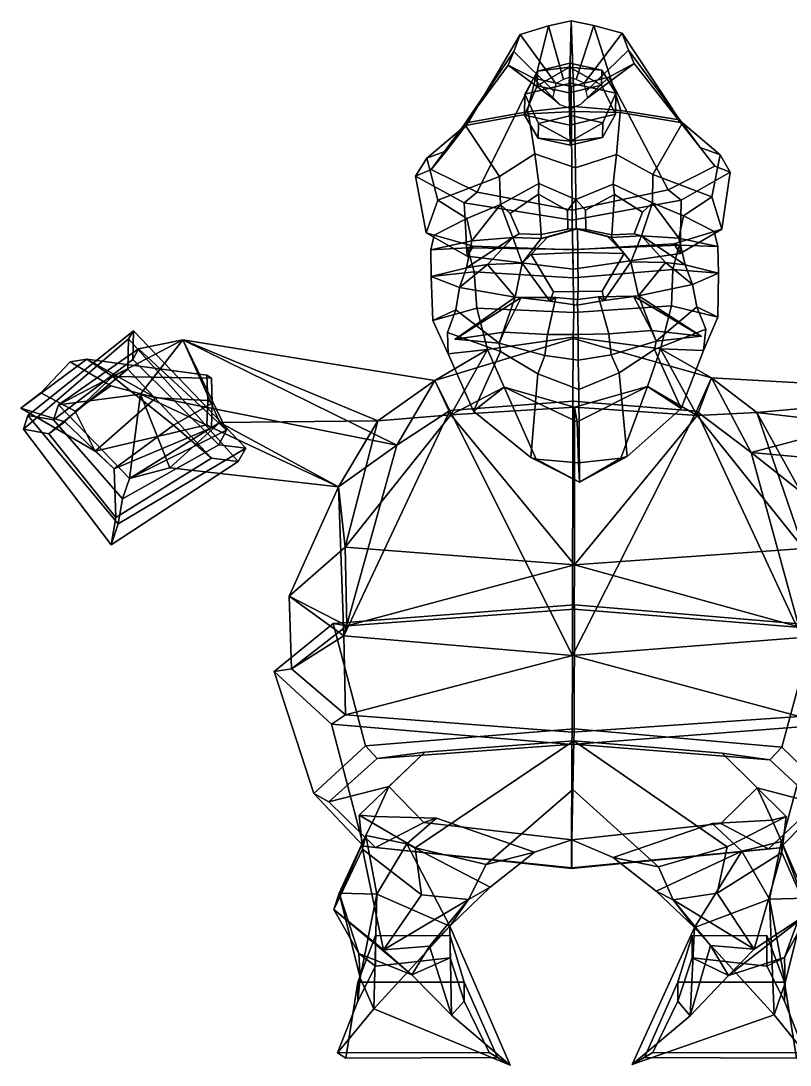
# Model space of a CAD drawing. Extents: x -246 to 268, y -156 to 306.
# Drawn here: x -245.8 to 94.7, y -156.2 to 306.1 of the extents above; entities that cross this region are included whole.
import ezdxf

# ---------------------------------------------------------------- set-up
doc = ezdxf.new("R2010")
doc.units = 0

msp = doc.modelspace()

# ---------------------------------------------------------------- linework, layer by layer
for p in [(55.37534, 166.572052, 65.217155), (-53.515141, 165.234558, 66.708496)]:
    msp.add_point(p)
for points in [[(-0.830352, 268.114899, 59.963154), (-2.221942, 306.066864, -6.428669), (-12.296284, 303.828156, -7.764425), (-21.625256, 265.830475, 52.772961)], [(-2.787263, 281.16806, -65.747963), (-5.58973, 280.121094, -65.107628), (-12.296284, 303.828156, -7.764425), (-2.221942, 306.066864, -6.428669)], [(-2.787263, 281.16806, -65.747963), (-2.221942, 306.066864, -6.428669), (7.860919, 304.069702, -8.037703), (0.054327, 280.186462, -65.183105)], [(-0.830352, 268.114899, 59.963154), (19.80969, 266.339417, 52.205471), (7.860919, 304.069702, -8.037703), (-2.221942, 306.066864, -6.428669)], [(-47.771877, 261.050842, 40.445866), (-21.625256, 265.830475, 52.772961), (-12.296284, 303.828156, -7.764425), (-24.779634, 300.049377, -10.118041)], [(-5.58973, 280.121094, -65.107628), (-9.053619, 278.34259, -64.028305), (-24.779634, 300.049377, -10.118041), (-12.296284, 303.828156, -7.764425)], [(0.054327, 280.186462, -65.183105), (7.860919, 304.069702, -8.037703), (20.358868, 300.590271, -10.729999), (3.585253, 278.488983, -64.197319)], [(3.585253, 278.488983, -64.197319), (20.358868, 300.590271, -10.729999), (23.178322, 293.149109, -15.964459), (4.439535, 274.918396, -62.081081)], [(45.718456, 262.199188, 39.165436), (20.358868, 300.590271, -10.729999), (7.860919, 304.069702, -8.037703), (19.80969, 266.339417, 52.205471)], [(54.975067, 249.984314, 12.75729), (23.178322, 293.149109, -15.964459), (20.358868, 300.590271, -10.729999), (45.718456, 262.199188, 39.165436)], [(-57.445374, 248.603455, 14.296982), (-47.771877, 261.050842, 40.445866), (-24.779634, 300.049377, -10.118041), (-27.569025, 292.541016, -15.276461)], [(-9.053619, 278.34259, -64.028305), (-9.769826, 274.753845, -61.891064), (-27.569025, 292.541016, -15.276461), (-24.779634, 300.049377, -10.118041)], [(-64.21666, 240.224823, -8.163841), (-57.445374, 248.603455, 14.296982), (-27.569025, 292.541016, -15.276461), (-30.124428, 286.480804, -19.433321)], [(-9.769826, 274.753845, -61.891064), (-10.43305, 271.858002, -60.165932), (-30.124428, 286.480804, -19.433321), (-27.569025, 292.541016, -15.276461)], [(4.439535, 274.918396, -62.081081), (23.178322, 293.149109, -15.964459), (25.757984, 287.150421, -20.190937), (5.214139, 272.039215, -60.375175)], [(61.3325, 241.766907, -9.883343), (25.757984, 287.150421, -20.190937), (23.178322, 293.149109, -15.964459), (54.975067, 249.984314, 12.75729)], [(-2.53386, 278.429504, -49.883064), (-2.804618, 287.311768, -62.607761), (-17.10808, 283.869354, -69.348221), (-22.762032, 273.561218, -59.415497)], [(-2.804618, 287.311768, -62.607761), (-3.008472, 285.56076, -79.36216), (-17.10808, 283.869354, -69.348221)], [(-2.804618, 287.311768, -62.607761), (11.388184, 284.199402, -69.729294), (-3.008472, 285.56076, -79.36216)], [(-2.53386, 278.429504, -49.883064), (17.537762, 274.027985, -59.954411), (11.388184, 284.199402, -69.729294), (-2.804618, 287.311768, -62.607761)], [(5.214139, 272.039215, -60.375175), (25.757984, 287.150421, -20.190937), (14.548831, 281.122009, -24.136253), (2.126671, 269.180237, -58.656174)], [(40.681728, 231.298889, -29.209133), (14.548831, 281.122009, -24.136253), (25.757984, 287.150421, -20.190937), (61.3325, 241.766907, -9.883343)], [(-43.851994, 230.260559, -28.051373), (-64.21666, 240.224823, -8.163841), (-30.124428, 286.480804, -19.433321), (-18.891573, 280.721283, -23.682892)], [(-10.43305, 271.858002, -60.165932), (-7.236711, 269.071777, -58.530964), (-18.891573, 280.721283, -23.682892), (-30.124428, 286.480804, -19.433321)], [(-22.762032, 273.561218, -59.415497), (-17.10808, 283.869354, -69.348221), (-17.218775, 277.314575, -83.210213), (-22.918577, 264.291351, -79.019386)], [(-17.10808, 283.869354, -69.348221), (-3.008472, 285.56076, -79.36216), (-17.218775, 277.314575, -83.210213)], [(-3.008472, 285.56076, -79.36216), (-3.026007, 274.202209, -90.331802), (-17.218775, 277.314575, -83.210213)], [(-3.008472, 285.56076, -79.36216), (11.27749, 277.644653, -83.591286), (-3.026007, 274.202209, -90.331802)], [(11.388184, 284.199402, -69.729294), (11.27749, 277.644653, -83.591286), (-3.008472, 285.56076, -79.36216)], [(17.537762, 274.027985, -59.954411), (17.381216, 264.758087, -79.558296), (11.27749, 277.644653, -83.591286), (11.388184, 284.199402, -69.729294)], [(-1.73008, 222.313599, -46.806488), (-43.851994, 230.260559, -28.051373), (-18.891573, 280.721283, -23.682892), (-2.163385, 276.950958, -26.67)], [(-2.53386, 278.429504, -49.883064), (-22.762032, 273.561218, -59.415497), (-16.658266, 260.674683, -55.382454), (-2.354803, 264.117096, -48.641994)], [(-7.236711, 269.071777, -58.530964), (-2.518347, 267.224426, -57.463829), (-2.163385, 276.950958, -26.67), (-18.891573, 280.721283, -23.682892)], [(11.27749, 277.644653, -83.591286), (17.381216, 264.758087, -79.558296), (-2.846951, 259.889801, -89.090759), (-3.026007, 274.202209, -90.331802)], [(-2.53386, 278.429504, -49.883064), (-2.354803, 264.117096, -48.641994), (11.837996, 261.00473, -55.763523), (17.537762, 274.027985, -59.954411)], [(2.126671, 269.180237, -58.656174), (14.548831, 281.122009, -24.136253), (-2.163385, 276.950958, -26.67), (-2.518347, 267.224426, -57.463829)], [(-1.73008, 222.313599, -46.806488), (-2.163385, 276.950958, -26.67), (14.548831, 281.122009, -24.136253), (40.681728, 231.298889, -29.209133)], [(-17.218775, 277.314575, -83.210213), (-3.026007, 274.202209, -90.331802), (-2.846951, 259.889801, -89.090759), (-22.918577, 264.291351, -79.019386)], [(-22.762032, 273.561218, -59.415497), (-22.918577, 264.291351, -79.019386), (-16.768959, 254.119934, -69.244446), (-16.658266, 260.674683, -55.382454)], [(17.537762, 274.027985, -59.954411), (11.837996, 261.00473, -55.763523), (11.727302, 254.449982, -69.625511), (17.381216, 264.758087, -79.558296)], [(-0.743269, 266.010864, 64.434586), (-0.830352, 268.114899, 59.963154), (-21.625256, 265.830475, 52.772961), (-21.132067, 264.990967, 58.309311)], [(-0.743269, 266.010864, 64.434586), (19.48905, 265.489899, 57.752972), (19.80969, 266.339417, 52.205471), (-0.830352, 268.114899, 59.963154)], [(-21.132067, 264.990967, 58.309311), (-21.625256, 265.830475, 52.772961), (-47.771877, 261.050842, 40.445866), (-48.983555, 259.749542, 45.810081)], [(-18.316099, 247.230042, 67.763115), (-21.132067, 264.990967, 58.309311), (-48.983555, 259.749542, 45.810081), (-33.964294, 237.161377, 58.690498)], [(-16.768959, 254.119934, -69.244446), (-22.918577, 264.291351, -79.019386), (-2.846951, 259.889801, -89.090759), (-2.576192, 251.007568, -76.366028)], [(-0.308137, 241.087524, 73.853638), (-0.743269, 266.010864, 64.434586), (-21.132067, 264.990967, 58.309311), (-18.316099, 247.230042, 67.763115)], [(-2.354803, 264.117096, -48.641994), (-16.658266, 260.674683, -55.382454), (-2.372347, 252.758545, -59.611572)], [(11.727302, 254.449982, -69.625511), (-2.576192, 251.007568, -76.366028), (-2.846951, 259.889801, -89.090759), (17.381216, 264.758087, -79.558296)], [(-2.354803, 264.117096, -48.641994), (-2.372347, 252.758545, -59.611572), (11.837996, 261.00473, -55.763523)], [(-0.308137, 241.087524, 73.853638), (17.804899, 246.980194, 67.537025), (19.48905, 265.489899, 57.752972), (-0.743269, 266.010864, 64.434586)], [(17.804899, 246.980194, 67.537025), (33.919453, 237.995178, 57.76078), (47.108158, 260.92984, 44.494026), (19.48905, 265.489899, 57.752972)], [(19.48905, 265.489899, 57.752972), (47.108158, 260.92984, 44.494026), (45.718456, 262.199188, 39.165436), (19.80969, 266.339417, 52.205471)], [(-48.983555, 259.749542, 45.810081), (-47.771877, 261.050842, 40.445866), (-57.445374, 248.603455, 14.296982), (-66.060585, 245.247101, 16.842865)], [(-33.964294, 237.161377, 58.690498), (-48.983555, 259.749542, 45.810081), (-66.060585, 245.247101, 16.842865), (-61.252354, 226.686279, 41.792938)], [(-16.658266, 260.674683, -55.382454), (-16.768959, 254.119934, -69.244446), (-2.372347, 252.758545, -59.611572)], [(11.837996, 261.00473, -55.763523), (-2.372347, 252.758545, -59.611572), (11.727302, 254.449982, -69.625511)], [(33.919453, 237.995178, 57.76078), (60.07061, 228.176453, 40.131317), (63.736584, 246.84137, 15.065183), (47.108158, 260.92984, 44.494026)], [(47.108158, 260.92984, 44.494026), (63.736584, 246.84137, 15.065183), (54.975067, 249.984314, 12.75729), (45.718456, 262.199188, 39.165436)], [(-2.372347, 252.758545, -59.611572), (-2.576192, 251.007568, -76.366028), (11.727302, 254.449982, -69.625511)], [(-2.372347, 252.758545, -59.611572), (-16.768959, 254.119934, -69.244446), (-2.576192, 251.007568, -76.366028)], [(63.736584, 246.84137, 15.065183), (68.218033, 239.088928, -10.751578), (61.3325, 241.766907, -9.883343), (54.975067, 249.984314, 12.75729)], [(-66.060585, 245.247101, 16.842865), (-57.445374, 248.603455, 14.296982), (-64.21666, 240.224823, -8.163841), (-71.05555, 237.378235, -8.84411)], [(-61.252354, 226.686279, 41.792938), (-66.060585, 245.247101, 16.842865), (-71.05555, 237.378235, -8.84411), (-66.361603, 212.218719, 5.493271)], [(-18.316099, 247.230042, 67.763115), (-33.964294, 237.161377, 58.690498), (-33.492077, 224.771423, 59.674446), (-16.468338, 234.056549, 70.906006)], [(-0.308137, 241.087524, 73.853638), (-18.316099, 247.230042, 67.763115), (-16.468338, 234.056549, 70.906006), (-0.136009, 227.030121, 73.814323)], [(-0.308137, 241.087524, 73.853638), (-0.136009, 227.030121, 73.814323), (16.366074, 233.734009, 70.5588), (17.804899, 246.980194, 67.537025)], [(17.804899, 246.980194, 67.537025), (16.366074, 233.734009, 70.5588), (33.778759, 225.597717, 58.753117), (33.919453, 237.995178, 57.76078)], [(60.07061, 228.176453, 40.131317), (64.537712, 213.826538, 3.700495), (68.218033, 239.088928, -10.751578), (63.736584, 246.84137, 15.065183)], [(68.218033, 239.088928, -10.751578), (46.495266, 226.638794, -31.691698), (40.681728, 231.298889, -29.209133), (61.3325, 241.766907, -9.883343)], [(-71.05555, 237.378235, -8.84411), (-64.21666, 240.224823, -8.163841), (-43.851994, 230.260559, -28.051373), (-49.615128, 225.458282, -30.375385)], [(-66.361603, 212.218719, 5.493271), (-71.05555, 237.378235, -8.84411), (-49.615128, 225.458282, -30.375385), (-48.244141, 201.986389, -19.788673)], [(-48.392742, 218.539307, 43.138367), (-33.492077, 224.771423, 59.674446), (-33.964294, 237.161377, 58.690498), (-61.252354, 226.686279, 41.792938)], [(47.456604, 219.716614, 41.82563), (60.07061, 228.176453, 40.131317), (33.919453, 237.995178, 57.76078), (33.778759, 225.597717, 58.753117)], [(64.537712, 213.826538, 3.700495), (45.991512, 203.14389, -21.079309), (46.495266, 226.638794, -31.691698), (68.218033, 239.088928, -10.751578)], [(-16.704294, 229.396423, 69.292252), (-16.468338, 234.056549, 70.906006), (-33.492077, 224.771423, 59.674446), (-29.22974, 220.786682, 59.85173)], [(-16.704294, 229.396423, 69.292252), (-3.862386, 222.085205, 71.44545), (-0.136009, 227.030121, 73.814323), (-16.468338, 234.056549, 70.906006)], [(46.495266, 226.638794, -31.691698), (-1.719991, 217.797913, -50.119694), (-1.73008, 222.313599, -46.806488), (40.681728, 231.298889, -29.209133)], [(16.927296, 229.160278, 68.674301), (16.366074, 233.734009, 70.5588), (-0.136009, 227.030121, 73.814323), (4.119762, 222.307251, 71.515305)], [(16.927296, 229.160278, 68.674301), (29.338186, 221.398102, 56.427826), (33.778759, 225.597717, 58.753117), (16.366074, 233.734009, 70.5588)], [(-61.252354, 226.686279, 41.792938), (-66.361603, 212.218719, 5.493271), (-62.888462, 211.242462, 5.435942), (-48.392742, 218.539307, 43.138367)], [(-49.615128, 225.458282, -30.375385), (-43.851994, 230.260559, -28.051373), (-1.73008, 222.313599, -46.806488), (-1.719991, 217.797913, -50.119694)], [(-15.549195, 211.534058, 68.838814), (-16.704294, 229.396423, 69.292252), (-29.22974, 220.786682, 59.85173), (-25.144253, 211.825134, 63.58522)], [(-3.862386, 222.085205, 71.44545), (-16.704294, 229.396423, 69.292252), (-15.549195, 211.534058, 68.838814), (-3.74004, 213.87262, 73.013168)], [(-3.74004, 213.87262, 73.013168), (0.058761, 213.971558, 76.324059), (-0.136009, 227.030121, 73.814323), (-3.862386, 222.085205, 71.44545)], [(45.991512, 203.14389, -21.079309), (-1.315294, 196.192078, -39.947628), (-1.719991, 217.797913, -50.119694), (46.495266, 226.638794, -31.691698)], [(4.249452, 213.759796, 73.318855), (4.119762, 222.307251, 71.515305), (-0.136009, 227.030121, 73.814323), (0.058761, 213.971558, 76.324059)], [(4.119762, 222.307251, 71.515305), (4.249452, 213.759796, 73.318855), (15.755263, 211.307434, 67.798592), (16.927296, 229.160278, 68.674301)], [(15.755263, 211.307434, 67.798592), (25.671316, 211.79071, 61.026516), (29.338186, 221.398102, 56.427826), (16.927296, 229.160278, 68.674301)], [(60.07061, 228.176453, 40.131317), (47.456604, 219.716614, 41.82563), (61.089329, 212.765259, 3.737961), (64.537712, 213.826538, 3.700495)], [(-48.244141, 201.986389, -19.788673), (-49.615128, 225.458282, -30.375385), (-1.719991, 217.797913, -50.119694), (-1.315294, 196.192078, -39.947628)], [(-46.191368, 208.768738, 44.253757), (-33.492077, 224.771423, 59.674446), (-48.392742, 218.539307, 43.138367)], [(-28.079273, 210.202637, 64.809433), (-33.492077, 224.771423, 59.674446), (-46.191368, 208.768738, 44.253757)], [(-25.144253, 211.825134, 63.58522), (-29.22974, 220.786682, 59.85173), (-33.492077, 224.771423, 59.674446), (-28.079273, 210.202637, 64.809433)], [(25.671316, 211.79071, 61.026516), (28.868002, 210.9021, 64.029488), (33.778759, 225.597717, 58.753117), (29.338186, 221.398102, 56.427826)], [(28.868002, 210.9021, 64.029488), (45.527199, 209.895325, 42.997593), (33.778759, 225.597717, 58.753117)], [(45.527199, 209.895325, 42.997593), (47.456604, 219.716614, 41.82563), (33.778759, 225.597717, 58.753117)], [(-48.392742, 218.539307, 43.138367), (-62.888462, 211.242462, 5.435942), (-64.364792, 204.672546, 6.790975), (-46.191368, 208.768738, 44.253757)], [(47.456604, 219.716614, 41.82563), (45.527199, 209.895325, 42.997593), (62.763096, 206.234009, 5.049851), (61.089329, 212.765259, 3.737961)], [(0.735262, 203.581116, 96.641777), (0.536535, 213.962372, 91.442055), (-12.683713, 210.374207, 88.212425), (-19.972055, 202.603699, 90.20845)], [(-15.549195, 211.534058, 68.838814), (-15.459045, 209.737244, 71.294357), (0.058761, 213.971558, 76.324059), (-3.74004, 213.87262, 73.013168)], [(0.536535, 213.962372, 91.442055), (0.058761, 213.971558, 76.324059), (-15.459045, 209.737244, 71.294357), (-12.683713, 210.374207, 88.212425)], [(0.536535, 213.962372, 91.442055), (13.747517, 210.698853, 87.850433), (15.532326, 210.11792, 70.869904), (0.058761, 213.971558, 76.324059)], [(15.755263, 211.307434, 67.798592), (4.249452, 213.759796, 73.318855), (0.058761, 213.971558, 76.324059), (15.532326, 210.11792, 70.869904)], [(0.735262, 203.581116, 96.641777), (21.276407, 203.110352, 89.643517), (13.747517, 210.698853, 87.850433), (0.536535, 213.962372, 91.442055)], [(64.537712, 213.826538, 3.700495), (61.089329, 212.765259, 3.737961), (43.203629, 207.435669, -23.027632), (45.991512, 203.14389, -21.079309)], [(62.763096, 206.234009, 5.049851), (45.591473, 206.790344, -26.082394), (43.203629, 207.435669, -23.027632), (61.089329, 212.765259, 3.737961)], [(-66.361603, 212.218719, 5.493271), (-48.244141, 201.986389, -19.788673), (-45.61689, 206.344727, -21.811159), (-62.888462, 211.242462, 5.435942)], [(-64.364792, 204.672546, 6.790975), (-62.888462, 211.242462, 5.435942), (-45.61689, 206.344727, -21.811159), (-48.07093, 205.639893, -24.799608)], [(-46.191368, 208.768738, 44.253757), (-64.364792, 204.672546, 6.790975), (-64.197884, 192.870422, 10.058859), (-48.590061, 196.819702, 45.117832)], [(-48.590061, 196.819702, 45.117832), (-28.079273, 210.202637, 64.809433), (-46.191368, 208.768738, 44.253757)], [(-39.21262, 198.201385, 69.285416), (-28.079273, 210.202637, 64.809433), (-48.590061, 196.819702, 45.117832)], [(-39.21262, 198.201385, 69.285416), (-23.855522, 198.791931, 72.230362), (-28.079273, 210.202637, 64.809433)], [(-15.549195, 211.534058, 68.838814), (-25.144253, 211.825134, 63.58522), (-28.079273, 210.202637, 64.809433), (-15.459045, 209.737244, 71.294357)], [(-23.855522, 198.791931, 72.230362), (-15.459045, 209.737244, 71.294357), (-28.079273, 210.202637, 64.809433)], [(-19.972055, 202.603699, 90.20845), (-12.683713, 210.374207, 88.212425), (-15.459045, 209.737244, 71.294357), (-23.855522, 198.791931, 72.230362)], [(21.276407, 203.110352, 89.643517), (24.217543, 199.382385, 71.57196), (15.532326, 210.11792, 70.869904), (13.747517, 210.698853, 87.850433)], [(15.755263, 211.307434, 67.798592), (15.532326, 210.11792, 70.869904), (28.868002, 210.9021, 64.029488), (25.671316, 211.79071, 61.026516)], [(24.217543, 199.382385, 71.57196), (28.868002, 210.9021, 64.029488), (15.532326, 210.11792, 70.869904)], [(39.498112, 199.168182, 68.207413), (28.868002, 210.9021, 64.029488), (24.217543, 199.382385, 71.57196)], [(39.498112, 199.168182, 68.207413), (48.241375, 198.009094, 43.791641), (28.868002, 210.9021, 64.029488)], [(48.241375, 198.009094, 43.791641), (45.527199, 209.895325, 42.997593), (28.868002, 210.9021, 64.029488)], [(45.527199, 209.895325, 42.997593), (48.241375, 198.009094, 43.791641), (62.97562, 194.432495, 8.317111), (62.763096, 206.234009, 5.049851)], [(-64.197884, 192.870422, 10.058859), (-64.364792, 204.672546, 6.790975), (-48.07093, 205.639893, -24.799608), (-45.074245, 194.916321, -25.505991)], [(-48.244141, 201.986389, -19.788673), (-1.315294, 196.192078, -39.947628), (-1.422836, 204.700531, -40.169132), (-45.61689, 206.344727, -21.811159)], [(-48.07093, 205.639893, -24.799608), (-45.61689, 206.344727, -21.811159), (-1.422836, 204.700531, -40.169132), (-1.438244, 204.840881, -41.168293)], [(-45.074245, 194.916321, -25.505991), (-48.07093, 205.639893, -24.799608), (-1.438244, 204.840881, -41.168293), (-1.24973, 192.356689, -38.600224)], [(0.880179, 186.287903, 91.713753), (0.735262, 203.581116, 96.641777), (-19.972055, 202.603699, 90.20845), (-9.952714, 186.176392, 86.364494)], [(45.591473, 206.790344, -26.082394), (-1.438244, 204.840881, -41.168293), (-1.422836, 204.700531, -40.169132), (43.203629, 207.435669, -23.027632)], [(42.840828, 195.996155, -26.710062), (-1.24973, 192.356689, -38.600224), (-1.438244, 204.840881, -41.168293), (45.591473, 206.790344, -26.082394)], [(45.991512, 203.14389, -21.079309), (43.203629, 207.435669, -23.027632), (-1.422836, 204.700531, -40.169132), (-1.315294, 196.192078, -39.947628)], [(0.880179, 186.287903, 91.713753), (11.562005, 186.440643, 86.069832), (21.276407, 203.110352, 89.643517), (0.735262, 203.581116, 96.641777)], [(62.97562, 194.432495, 8.317111), (42.840828, 195.996155, -26.710062), (45.591473, 206.790344, -26.082394), (62.763096, 206.234009, 5.049851)], [(-27.024542, 183.707855, 67.058937), (-23.855522, 198.791931, 72.230362), (-39.21262, 198.201385, 69.285416)], [(-11.600519, 182.026184, 73.206276), (-23.855522, 198.791931, 72.230362), (-27.024542, 183.707855, 67.058937)], [(-9.952714, 186.176392, 86.364494), (-19.972055, 202.603699, 90.20845), (-23.855522, 198.791931, 72.230362), (-11.600519, 182.026184, 73.206276)], [(11.562005, 186.440643, 86.069832), (12.40928, 182.321106, 72.877441), (24.217543, 199.382385, 71.57196), (21.276407, 203.110352, 89.643517)], [(12.40928, 182.321106, 72.877441), (27.613241, 184.378967, 66.310631), (24.217543, 199.382385, 71.57196)], [(27.613241, 184.378967, 66.310631), (39.498112, 199.168182, 68.207413), (24.217543, 199.382385, 71.57196)], [(27.613241, 184.378967, 66.310631), (51.560192, 189.345398, 43.884136), (39.498112, 199.168182, 68.207413)], [(51.560192, 189.345398, 43.884136), (48.241375, 198.009094, 43.791641), (39.498112, 199.168182, 68.207413)], [(-48.590061, 196.819702, 45.117832), (-64.197884, 192.870422, 10.058859), (-51.691341, 188.077148, 45.298252)], [(-63.460171, 173.40564, 13.09827), (-64.197884, 192.870422, 10.058859), (-45.074245, 194.916321, -25.505991), (-43.986454, 178.831573, -21.124933)], [(-51.691341, 188.077148, 45.298252), (-39.21262, 198.201385, 69.285416), (-48.590061, 196.819702, 45.117832)], [(-27.024542, 183.707855, 67.058937), (-39.21262, 198.201385, 69.285416), (-51.691341, 188.077148, 45.298252)], [(-43.986454, 178.831573, -21.124933), (-45.074245, 194.916321, -25.505991), (-1.24973, 192.356689, -38.600224), (-0.979424, 176.963898, -32.668697)], [(42.268738, 179.891052, -22.306273), (-0.979424, 176.963898, -32.668697), (-1.24973, 192.356689, -38.600224), (42.840828, 195.996155, -26.710062)], [(62.799644, 174.956482, 11.369035), (42.268738, 179.891052, -22.306273), (42.840828, 195.996155, -26.710062), (62.97562, 194.432495, 8.317111)], [(48.241375, 198.009094, 43.791641), (51.560192, 189.345398, 43.884136), (62.97562, 194.432495, 8.317111)], [(53.376987, 179.448425, 44.870968), (62.799644, 174.956482, 11.369035), (62.97562, 194.432495, 8.317111), (51.560192, 189.345398, 43.884136)], [(-53.236839, 178.138916, 46.331135), (-51.691341, 188.077148, 45.298252), (-64.197884, 192.870422, 10.058859), (-63.460171, 173.40564, 13.09827)], [(-53.236839, 178.138916, 46.331135), (-34.104527, 163.419067, 75.463966), (-27.024542, 183.707855, 67.058937), (-51.691341, 188.077148, 45.298252)], [(0.880179, 186.287903, 91.713753), (-9.952714, 186.176392, 86.364494), (-11.600519, 182.026184, 73.206276), (0.516664, 180.153564, 79.428574)], [(0.880179, 186.287903, 91.713753), (0.516664, 180.153564, 79.428574), (12.40928, 182.321106, 72.877441), (11.562005, 186.440643, 86.069832)], [(53.376987, 179.448425, 44.870968), (51.560192, 189.345398, 43.884136), (27.613241, 184.378967, 66.310631), (35.416824, 164.27298, 74.51181)], [(-24.344744, 183.660645, 81.740669), (-27.024542, 183.707855, 67.058937), (-53.515141, 165.234558, 66.708496)], [(-53.515141, 165.234558, 66.708496), (-27.024542, 183.707855, 67.058937), (-34.104527, 163.419067, 75.463966)], [(-31.933495, 168.278076, 85.63028), (-24.344744, 183.660645, 81.740669), (-53.515141, 165.234558, 66.708496)], [(-8.952472, 183.62146, 81.671883), (-24.344744, 183.660645, 81.740669), (-31.933495, 168.278076, 85.63028), (-12.723241, 167.272095, 94.57843)], [(-24.344744, 183.660645, 81.740669), (-8.952472, 183.62146, 81.671883), (-11.600519, 182.026184, 73.206276), (-27.024542, 183.707855, 67.058937)], [(-12.723241, 167.272095, 94.57843), (0.889298, 167.313477, 95.120903), (0.55519, 182.690735, 84.516937), (-8.952472, 183.62146, 81.671883)], [(0.55519, 182.690735, 84.516937), (0.516664, 180.153564, 79.428574), (-11.600519, 182.026184, 73.206276), (-8.952472, 183.62146, 81.671883)], [(0.55519, 182.690735, 84.516937), (9.955658, 183.853699, 81.412918), (12.40928, 182.321106, 72.877441), (0.516664, 180.153564, 79.428574)], [(14.478786, 167.606201, 94.205879), (9.955658, 183.853699, 81.412918), (0.55519, 182.690735, 84.516937), (0.889298, 167.313477, 95.120903)], [(25.338436, 184.270905, 81.060219), (27.613241, 184.378967, 66.310631), (12.40928, 182.321106, 72.877441), (9.955658, 183.853699, 81.412918)], [(9.955658, 183.853699, 81.412918), (14.478786, 167.606201, 94.205879), (33.406315, 169.080658, 84.735397), (25.338436, 184.270905, 81.060219)], [(25.338436, 184.270905, 81.060219), (55.37534, 166.572052, 65.217155), (27.613241, 184.378967, 66.310631)], [(33.406315, 169.080658, 84.735397), (55.37534, 166.572052, 65.217155), (25.338436, 184.270905, 81.060219)], [(55.37534, 166.572052, 65.217155), (35.416824, 164.27298, 74.51181), (27.613241, 184.378967, 66.310631)], [(-56.577534, 158.74646, 18.546627), (-63.460171, 173.40564, 13.09827), (-43.986454, 178.831573, -21.124933), (-39.210922, 160.609741, 8.748672)], [(-56.577534, 158.74646, 18.546627), (-56.955681, 168.13446, 50.540688), (-53.236839, 178.138916, 46.331135), (-63.460171, 173.40564, 13.09827)], [(-53.236839, 178.138916, 46.331135), (-56.955681, 168.13446, 50.540688), (-33.469173, 159.718872, 66.294083), (-34.104527, 163.419067, 75.463966)], [(-39.210922, 160.609741, 8.748672), (-43.986454, 178.831573, -21.124933), (-0.979424, 176.963898, -32.668697), (-1.251764, 166.023621, -10.227223)], [(37.410297, 160.877014, 8.251251), (-1.251764, 166.023621, -10.227223), (-0.979424, 176.963898, -32.668697), (42.268738, 179.891052, -22.306273)], [(53.376987, 179.448425, 44.870968), (35.416824, 164.27298, 74.51181), (34.621677, 160.555237, 65.361519), (57.454266, 169.539734, 48.973747)], [(56.43084, 160.134552, 16.99888), (37.410297, 160.877014, 8.251251), (42.268738, 179.891052, -22.306273), (62.799644, 174.956482, 11.369035)], [(56.43084, 160.134552, 16.99888), (62.799644, 174.956482, 11.369035), (53.376987, 179.448425, 44.870968), (57.454266, 169.539734, 48.973747)], [(-244.57988, 125.271576, 90.345863), (-198.093445, 165.289307, 100.442497), (-195.965897, 168.934814, 68.323235), (-242.730835, 131.449341, 57.858463)], [(-242.730835, 131.449341, 57.858463), (-195.965897, 168.934814, 68.323235), (-196.164505, 156.147888, 65.97863), (-231.359879, 129.41214, 58.371674)], [(-146.158371, 116.995026, 62.735596), (-195.965897, 168.934814, 68.323235), (-198.093445, 165.289307, 100.442497), (-149.559891, 111.049622, 95.144592)], [(-146.158371, 116.995026, 62.735596), (-158.198929, 118.461884, 62.066467), (-196.164505, 156.147888, 65.97863), (-195.965897, 168.934814, 68.323235)], [(-33.469173, 159.718872, 66.294083), (-56.955681, 168.13446, 50.540688), (-56.577534, 158.74646, 18.546627), (-45.45314, 133.318726, 37.325077)], [(-34.104527, 163.419067, 75.463966), (-31.933495, 168.278076, 85.63028), (-53.515141, 165.234558, 66.708496)], [(-12.723241, 167.272095, 94.57843), (-31.933495, 168.278076, 85.63028), (-34.104527, 163.419067, 75.463966), (-13.789521, 157.949707, 84.95723)], [(0.889298, 167.313477, 95.120903), (-12.723241, 167.272095, 94.57843), (-13.789521, 157.949707, 84.95723), (0.9687, 155.907623, 90.689224)], [(0.889298, 167.313477, 95.120903), (0.9687, 155.907623, 90.689224), (15.509829, 158.30957, 84.555946), (14.478786, 167.606201, 94.205879)], [(14.478786, 167.606201, 94.205879), (15.509829, 158.30957, 84.555946), (35.416824, 164.27298, 74.51181), (33.406315, 169.080658, 84.735397)], [(35.416824, 164.27298, 74.51181), (55.37534, 166.572052, 65.217155), (33.406315, 169.080658, 84.735397)], [(34.621677, 160.555237, 65.361519), (46.452614, 134.447601, 36.066353), (56.43084, 160.134552, 16.99888), (57.454266, 169.539734, 48.973747)], [(-244.57988, 125.271576, 90.345863), (-233.372192, 123.303589, 90.858971), (-198.385406, 151.904572, 97.981766), (-198.093445, 165.289307, 100.442497)], [(-229.165298, 136.073975, 22.941545), (-193.68309, 160.888977, 30.220959), (-174.052429, 164.82132, -19.309584)], [(-229.165298, 136.073975, 22.941545), (-174.052429, 164.82132, -19.309584), (-192.885468, 140.874176, -50.252762)], [(-149.559891, 111.049622, 95.144592), (-198.093445, 165.289307, 100.442497), (-198.385406, 151.904572, 97.981766), (-161.38736, 112.529358, 94.49437)], [(-154.721664, 124.931732, 26.70112), (-174.052429, 164.82132, -19.309584), (-193.68309, 160.888977, 30.220959)], [(-79.40506, 118.286102, -42.280186), (-192.885468, 140.874176, -50.252762), (-174.052429, 164.82132, -19.309584)], [(-87.783371, 128.966858, 29.779482), (-62.578411, 146.859253, -10.814839), (-174.052429, 164.82132, -19.309584)], [(-87.783371, 128.966858, 29.779482), (-174.052429, 164.82132, -19.309584), (-157.665726, 128.344971, 15.048255)], [(-79.40506, 118.286102, -42.280186), (-174.052429, 164.82132, -19.309584), (-62.578411, 146.859253, -10.814839)], [(-154.721664, 124.931732, 26.70112), (-157.665726, 128.344971, 15.048255), (-174.052429, 164.82132, -19.309584)], [(-1.27006, 165.430481, -13.716647), (-62.578411, 146.859253, -10.814839), (-39.210922, 160.609741, 8.748672), (-1.251764, 166.023621, -10.227223)], [(-1.27006, 165.430481, -13.716647), (-1.473871, 137.710938, -60.431061), (-55.980759, 133.570404, -54.625038), (-62.578411, 146.859253, -10.814839)], [(-16.982565, 149.769348, 87.829117), (-13.789521, 157.949707, 84.95723), (-34.104527, 163.419067, 75.463966), (-33.469173, 159.718872, 66.294083)], [(-1.27006, 165.430481, -13.716647), (59.95433, 148.093018, -12.89994), (53.331169, 133.301697, -54.914394), (-1.473871, 137.710938, -60.431061)], [(-1.251764, 166.023621, -10.227223), (37.410297, 160.877014, 8.251251), (59.95433, 148.093018, -12.89994), (-1.27006, 165.430481, -13.716647)], [(18.98024, 150.21109, 87.336578), (34.621677, 160.555237, 65.361519), (35.416824, 164.27298, 74.51181), (15.509829, 158.30957, 84.555946)], [(-231.359879, 129.41214, 58.371674), (-196.164505, 156.147888, 65.97863), (-193.68309, 160.888977, 30.220959), (-229.165298, 136.073975, 22.941545)], [(-193.68309, 160.888977, 30.220959), (-196.164505, 156.147888, 65.97863), (-158.198929, 118.461884, 62.066467), (-154.721664, 124.931732, 26.70112)], [(-62.578411, 146.859253, -10.814839), (-55.493877, 131.731232, 40.378292), (-39.210922, 160.609741, 8.748672)], [(-45.45314, 133.318726, 37.325077), (-56.577534, 158.74646, 18.546627), (-39.210922, 160.609741, 8.748672), (-31.909258, 143.892273, 31.657185)], [(-55.493877, 131.731232, 40.378292), (-31.909258, 143.892273, 31.657185), (-39.210922, 160.609741, 8.748672)], [(-20.079317, 112.743164, 72.078232), (-16.982565, 149.769348, 87.829117), (-33.469173, 159.718872, 66.294083), (-45.45314, 133.318726, 37.325077)], [(1.184809, 142.957642, 94.854416), (0.9687, 155.907623, 90.689224), (-13.789521, 157.949707, 84.95723), (-16.982565, 149.769348, 87.829117)], [(1.184809, 142.957642, 94.854416), (18.98024, 150.21109, 87.336578), (15.509829, 158.30957, 84.555946), (0.9687, 155.907623, 90.689224)], [(22.552872, 113.266815, 71.494347), (46.452614, 134.447601, 36.066353), (34.621677, 160.555237, 65.361519), (18.98024, 150.21109, 87.336578)], [(46.452614, 134.447601, 36.066353), (31.573606, 144.196747, 31.090542), (37.410297, 160.877014, 8.251251), (56.43084, 160.134552, 16.99888)], [(53.51025, 131.440948, 40.065685), (37.410297, 160.877014, 8.251251), (31.573606, 144.196747, 31.090542)], [(59.95433, 148.093018, -12.89994), (37.410297, 160.877014, 8.251251), (53.51025, 131.440948, 40.065685)], [(-245.795593, 134.663269, 114.58075), (-216.612122, 156.259644, 115.757835), (-205.166367, 148.624268, 84.137459), (-226.40654, 128.539734, 82.866997)], [(-236.992859, 141.461426, 173.571075), (-223.966431, 155.172943, 184.427505), (-216.612122, 156.259644, 115.757835), (-245.795593, 134.663269, 114.58075)], [(-221.76062, 133.311554, 189.346329), (-205.998535, 144.523499, 189.530045), (-223.966431, 155.172943, 184.427505), (-236.992859, 141.461426, 173.571075)], [(-205.998535, 144.523499, 189.530045), (-186.049866, 139.272278, 138.781204), (-216.612122, 156.259644, 115.757835), (-223.966431, 155.172943, 184.427505)], [(-163.499344, 149.206848, 141.052475), (-161.408478, 147.96698, 128.342117), (-205.166367, 148.624268, 84.137459), (-216.612122, 156.259644, 115.757835)], [(-163.088486, 138.025269, 143.075592), (-163.499344, 149.206848, 141.052475), (-216.612122, 156.259644, 115.757835), (-186.049866, 139.272278, 138.781204)], [(-226.40654, 128.539734, 82.866997), (-205.166367, 148.624268, 84.137459), (-198.385406, 151.904572, 97.981766), (-233.372192, 123.303589, 90.858971)], [(-178.192795, 127.051605, 88.776627), (-161.38736, 112.529358, 94.49437), (-198.385406, 151.904572, 97.981766), (-205.166367, 148.624268, 84.137459)], [(-161.117462, 136.78009, 130.327469), (-178.192795, 127.051605, 88.776627), (-205.166367, 148.624268, 84.137459), (-161.408478, 147.96698, 128.342117)], [(-163.088486, 138.025269, 143.075592), (-161.117462, 136.78009, 130.327469), (-161.408478, 147.96698, 128.342117), (-163.499344, 149.206848, 141.052475)], [(1.432297, 101.91037, 76.112076), (1.184809, 142.957642, 94.854416), (-16.982565, 149.769348, 87.829117), (-20.079317, 112.743164, 72.078232)], [(1.432297, 101.91037, 76.112076), (22.552872, 113.266815, 71.494347), (18.98024, 150.21109, 87.336578), (1.184809, 142.957642, 94.854416)], [(77.548683, 114.980743, -40.449852), (53.331169, 133.301697, -54.914394), (59.95433, 148.093018, -12.89994)], [(79.974503, 132.775574, 33.678898), (59.95433, 148.093018, -12.89994), (53.51025, 131.440948, 40.065685)], [(79.974503, 132.775574, 33.678898), (177.124634, 141.409546, -2.05074), (59.95433, 148.093018, -12.89994)], [(77.548683, 114.980743, -40.449852), (59.95433, 148.093018, -12.89994), (177.124634, 141.409546, -2.05074)], [(-221.76062, 133.311554, 189.346329), (-212.893677, 115.571289, 123.274902), (-186.049866, 139.272278, 138.781204), (-205.998535, 144.523499, 189.530045)], [(-87.783371, 128.966858, 29.779482), (-55.493877, 131.731232, 40.378292), (-62.578411, 146.859253, -10.814839)], [(-79.40506, 118.286102, -42.280186), (-62.578411, 146.859253, -10.814839), (-55.980759, 133.570404, -54.625038)], [(-0.719957, 135.001526, 43.194824), (-31.909258, 143.892273, 31.657185), (-55.493877, 131.731232, 40.378292)], [(-20.079317, 112.743164, 72.078232), (-45.45314, 133.318726, 37.325077), (-31.909258, 143.892273, 31.657185), (-17.765615, 112.02475, 55.39344)], [(-17.765615, 112.02475, 55.39344), (-31.909258, 143.892273, 31.657185), (0.426013, 128.548706, 26.528603), (0.981053, 110.39801, 50.776516)], [(0.426013, 128.548706, 26.528603), (-31.909258, 143.892273, 31.657185), (-0.719957, 135.001526, 43.194824)], [(0.426013, 128.548706, 26.528603), (-0.719957, 135.001526, 43.194824), (31.573606, 144.196747, 31.090542)], [(-0.719957, 135.001526, 43.194824), (53.51025, 131.440948, 40.065685), (31.573606, 144.196747, 31.090542)], [(19.801508, 112.486176, 54.878925), (0.981053, 110.39801, 50.776516), (0.426013, 128.548706, 26.528603), (31.573606, 144.196747, 31.090542)], [(22.552872, 113.266815, 71.494347), (19.801508, 112.486176, 54.878925), (31.573606, 144.196747, 31.090542), (46.452614, 134.447601, 36.066353)], [(-221.76062, 133.311554, 189.346329), (-236.992859, 141.461426, 173.571075), (-245.795593, 134.663269, 114.58075), (-212.893677, 115.571289, 123.274902)], [(-197.7173, 103.457245, 19.445906), (-229.165298, 136.073975, 22.941545), (-192.885468, 140.874176, -50.252762)], [(-163.453888, 127.211304, 144.963821), (-163.088486, 138.025269, 143.075592), (-186.049866, 139.272278, 138.781204), (-212.893677, 115.571289, 123.274902)], [(-197.7173, 103.457245, 19.445906), (-192.885468, 140.874176, -50.252762), (-179.853745, 108.194855, -22.453081)], [(-105.16539, 99.772507, -10.817701), (-192.885468, 140.874176, -50.252762), (-79.40506, 118.286102, -42.280186)], [(-179.853745, 108.194855, -22.453081), (-192.885468, 140.874176, -50.252762), (-105.16539, 99.772507, -10.817701)], [(77.548683, 114.980743, -40.449852), (177.124634, 141.409546, -2.05074), (193.447266, 104.333984, -18.295084)], [(79.974503, 132.775574, 33.678898), (148.102493, 124.732635, 39.097389), (177.124634, 141.409546, -2.05074)], [(-212.893677, 115.571289, 123.274902), (-245.795593, 134.663269, 114.58075), (-226.40654, 128.539734, 82.866997), (-204.493317, 107.837646, 86.972527)], [(-197.7173, 103.457245, 19.445906), (-200.850327, 94.557861, 54.395473), (-231.359879, 129.41214, 58.371674), (-229.165298, 136.073975, 22.941545)], [(-161.367905, 125.967285, 132.212723), (-204.493317, 107.837646, 86.972527), (-178.192795, 127.051605, 88.776627), (-161.117462, 136.78009, 130.327469)], [(-163.453888, 127.211304, 144.963821), (-161.367905, 125.967285, 132.212723), (-161.117462, 136.78009, 130.327469), (-163.088486, 138.025269, 143.075592)], [(-1.652143, 25.093613, -107.49527), (-55.980759, 133.570404, -54.625038), (-1.473871, 137.710938, -60.431061)], [(-0.723967, 65.301605, 106.830841), (-0.719957, 135.001526, 43.194824), (-55.493877, 131.731232, 40.378292)], [(-1.652143, 25.093613, -107.49527), (-1.473871, 137.710938, -60.431061), (53.331169, 133.301697, -54.914394)], [(-0.723967, 65.301605, 106.830841), (53.51025, 131.440948, 40.065685), (-0.719957, 135.001526, 43.194824)], [(-202.74881, 83.365082, 52.209042), (-205.836136, 74.08461, 84.950401), (-244.57988, 125.271576, 90.345863), (-242.730835, 131.449341, 57.858463)], [(-202.74881, 83.365082, 52.209042), (-242.730835, 131.449341, 57.858463), (-231.359879, 129.41214, 58.371674), (-200.850327, 94.557861, 54.395473)], [(-102.905899, 33.857803, -73.826859), (-55.980759, 133.570404, -54.625038), (-1.652143, 25.093613, -107.49527)], [(-102.905899, 33.857803, -73.826859), (-79.40506, 118.286102, -42.280186), (-55.980759, 133.570404, -54.625038)], [(-0.723967, 65.301605, 106.830841), (-55.493877, 131.731232, 40.378292), (-102.22094, 73.154175, 75.400658)], [(-102.22094, 73.154175, 75.400658), (-55.493877, 131.731232, 40.378292), (-87.783371, 128.966858, 29.779482)], [(99.904861, 33.163208, -74.57486), (-1.652143, 25.093613, -107.49527), (53.331169, 133.301697, -54.914394)], [(-0.723967, 65.301605, 106.830841), (100.589821, 72.459564, 74.652657), (53.51025, 131.440948, 40.065685)], [(99.904861, 33.163208, -74.57486), (53.331169, 133.301697, -54.914394), (77.548683, 114.980743, -40.449852)], [(100.589821, 72.459564, 74.652657), (79.974503, 132.775574, 33.678898), (53.51025, 131.440948, 40.065685)], [(100.589821, 72.459564, 74.652657), (99.45327, 97.628021, -2.402007), (79.974503, 132.775574, 33.678898)], [(99.45327, 97.628021, -2.402007), (148.102493, 124.732635, 39.097389), (79.974503, 132.775574, 33.678898)], [(-205.836136, 74.08461, 84.950401), (-203.801056, 86.176392, 87.311203), (-233.372192, 123.303589, 90.858971), (-244.57988, 125.271576, 90.345863)], [(-204.493317, 107.837646, 86.972527), (-226.40654, 128.539734, 82.866997), (-233.372192, 123.303589, 90.858971), (-203.801056, 86.176392, 87.311203)], [(-163.453888, 127.211304, 144.963821), (-212.893677, 115.571289, 123.274902), (-204.493317, 107.837646, 86.972527), (-161.367905, 125.967285, 132.212723)], [(-204.493317, 107.837646, 86.972527), (-203.801056, 86.176392, 87.311203), (-161.38736, 112.529358, 94.49437), (-178.192795, 127.051605, 88.776627)], [(-154.721664, 124.931732, 26.70112), (-158.198929, 118.461884, 62.066467), (-200.850327, 94.557861, 54.395473), (-197.7173, 103.457245, 19.445906)], [(-197.7173, 103.457245, 19.445906), (-179.853745, 108.194855, -22.453081), (-157.665726, 128.344971, 15.048255)], [(-197.7173, 103.457245, 19.445906), (-157.665726, 128.344971, 15.048255), (-154.721664, 124.931732, 26.70112)], [(-179.853745, 108.194855, -22.453081), (-105.16539, 99.772507, -10.817701), (-157.665726, 128.344971, 15.048255)], [(-105.16539, 99.772507, -10.817701), (-87.783371, 128.966858, 29.779482), (-157.665726, 128.344971, 15.048255)], [(-102.22094, 73.154175, 75.400658), (-87.783371, 128.966858, 29.779482), (-105.16539, 99.772507, -10.817701)], [(-202.74881, 83.365082, 52.209042), (-146.158371, 116.995026, 62.735596), (-149.559891, 111.049622, 95.144592), (-205.836136, 74.08461, 84.950401)], [(-202.74881, 83.365082, 52.209042), (-200.850327, 94.557861, 54.395473), (-158.198929, 118.461884, 62.066467), (-146.158371, 116.995026, 62.735596)], [(-102.905899, 33.857803, -73.826859), (-105.16539, 99.772507, -10.817701), (-79.40506, 118.286102, -42.280186)], [(-205.836136, 74.08461, 84.950401), (-149.559891, 111.049622, 95.144592), (-161.38736, 112.529358, 94.49437), (-203.801056, 86.176392, 87.311203)], [(1.432297, 101.91037, 76.112076), (-20.079317, 112.743164, 72.078232), (-17.765615, 112.02475, 55.39344)], [(1.432297, 101.91037, 76.112076), (-17.765615, 112.02475, 55.39344), (0.981053, 110.39801, 50.776516)], [(1.432297, 101.91037, 76.112076), (0.981053, 110.39801, 50.776516), (19.801508, 112.486176, 54.878925)], [(1.432297, 101.91037, 76.112076), (19.801508, 112.486176, 54.878925), (22.552872, 113.266815, 71.494347)], [(99.904861, 33.163208, -74.57486), (77.548683, 114.980743, -40.449852), (99.45327, 97.628021, -2.402007)], [(99.45327, 97.628021, -2.402007), (77.548683, 114.980743, -40.449852), (193.447266, 104.333984, -18.295084)], [(-102.22094, 73.154175, 75.400658), (-105.16539, 99.772507, -10.817701), (-127.046234, 51.395248, -7.456376)], [(-127.046234, 51.395248, -7.456376), (-105.16539, 99.772507, -10.817701), (-102.905899, 33.857803, -73.826859)], [(-101.455269, 38.280762, 70.103607), (-102.22094, 73.154175, 75.400658), (-127.046234, 51.395248, -7.456376)], [(-101.455269, 38.280762, 70.103607), (-0.723967, 65.301605, 106.830841), (-102.22094, 73.154175, 75.400658)], [(99.546242, 37.592361, 69.362274), (100.589821, 72.459564, 74.652657), (-0.723967, 65.301605, 106.830841)], [(-101.455269, 38.280762, 70.103607), (-0.820485, 45.670685, 98.890442), (-0.723967, 65.301605, 106.830841)], [(99.546242, 37.592361, 69.362274), (-0.723967, 65.301605, 106.830841), (-0.820485, 45.670685, 98.890442)], [(-101.455269, 38.280762, 70.103607), (-127.046234, 51.395248, -7.456376), (-126.023064, 19.203552, -2.567711)], [(-126.023064, 19.203552, -2.567711), (-127.046234, 51.395248, -7.456376), (-102.905899, 33.857803, -73.826859)], [(-0.929612, -7.340988, 118.528465), (-0.769155, 47.628754, 110.989586), (-107.483131, 39.271515, 78.432251), (-93.280678, -14.783356, 85.785957)], [(-0.769155, 47.628754, 110.989586), (-0.820485, 45.670685, 98.890442), (-101.455269, 38.280762, 70.103607), (-107.483131, 39.271515, 78.432251)], [(-0.929612, -7.340988, 118.528465), (91.12429, -15.414917, 85.105835), (105.642021, 38.541595, 77.64621), (-0.769155, 47.628754, 110.989586)], [(-0.769155, 47.628754, 110.989586), (105.642021, 38.541595, 77.64621), (99.546242, 37.592361, 69.362274), (-0.820485, 45.670685, 98.890442)], [(-107.483131, 39.271515, 78.432251), (-133.603775, 18.054611, -2.378634), (-116.042709, -36.011765, 4.962685), (-93.280678, -14.783356, 85.785957)], [(-133.603775, 18.054611, -2.378634), (-107.483131, 39.271515, 78.432251), (-101.455269, 38.280762, 70.103607), (-126.023064, 19.203552, -2.567711)], [(105.642021, 38.541595, 77.64621), (91.12429, -15.414917, 85.105835), (113.1436, -36.7967, 4.117404), (131.019943, 17.148315, -3.354613)], [(-126.023064, 19.203552, -2.567711), (-102.905899, 33.857803, -73.826859), (-102.141769, -1.104126, -79.46006)], [(-102.141769, -1.104126, -79.46006), (-102.905899, 33.857803, -73.826859), (-1.652143, 25.093613, -107.49527)], [(98.859741, -1.792526, -80.201385), (-1.652143, 25.093613, -107.49527), (99.904861, 33.163208, -74.57486)], [(-102.141769, -1.104126, -79.46006), (-1.652143, 25.093613, -107.49527), (-1.790643, -8.834015, -109.072975)], [(98.859741, -1.792526, -80.201385), (-1.790643, -8.834015, -109.072975), (-1.652143, 25.093613, -107.49527)], [(-108.258881, -5.233398, -90.574684), (-133.603775, 18.054611, -2.378634), (-126.023064, 19.203552, -2.567711), (-102.141769, -1.104126, -79.46006)], [(-116.042709, -36.011765, 4.962685), (-133.603775, 18.054611, -2.378634), (-108.258881, -5.233398, -90.574684), (-94.056427, -59.288284, -83.220978)], [(113.1436, -36.7967, 4.117404), (90.348541, -59.919838, -83.9011), (104.866272, -5.963318, -91.360733), (131.019943, 17.148315, -3.354613)], [(-108.258881, -5.233398, -90.574684), (-102.141769, -1.104126, -79.46006), (-1.790643, -8.834015, -109.072975), (-1.847681, -14.226532, -123.932045)], [(104.866272, -5.963318, -91.360733), (-1.847681, -14.226532, -123.932045), (-1.790643, -8.834015, -109.072975), (98.859741, -1.792526, -80.201385)], [(-94.056427, -59.288284, -83.220978), (-108.258881, -5.233398, -90.574684), (-1.847681, -14.226532, -123.932045), (-2.007901, -69.20282, -116.391182)], [(-0.929612, -7.340988, 118.528465), (-93.280678, -14.783356, 85.785957), (-88.05732, -20.510147, 78.11013), (-0.994896, -14.079468, 107.084938)], [(90.348541, -59.919838, -83.9011), (-2.007901, -69.20282, -116.391182), (-1.847681, -14.226532, -123.932045), (104.866272, -5.963318, -91.360733)], [(-0.929612, -7.340988, 118.528465), (-0.994896, -14.079468, 107.084938), (85.805344, -21.105606, 77.468887), (91.12429, -15.414917, 85.105835)], [(-1.068661, -12.555374, 85.669235), (-66.9217, -17.669388, 62.129089), (-96.106972, -45.54837, 27.12114), (-71.31868, -59.985298, 60.536808)], [(-0.994896, -14.079468, 107.084938), (-88.05732, -20.510147, 78.11013), (-66.9217, -17.669388, 62.129089), (-1.068661, -12.555374, 85.669235)], [(-1.444223, -34.101555, 3.847856), (-1.068661, -12.555374, 85.669235), (-71.31868, -59.985298, 60.536808), (-39.8559, -67.439987, 10.827743)], [(36.498646, -68.354889, 12.669418), (66.904015, -59.580246, 63.980476), (-1.068661, -12.555374, 85.669235), (-1.444223, -34.101555, 3.847856)], [(-1.068661, -12.555374, 85.669235), (66.904015, -59.580246, 63.980476), (92.995117, -46.135391, 29.967072), (64.572388, -18.119736, 61.644115)], [(-0.994896, -14.079468, 107.084938), (-1.068661, -12.555374, 85.669235), (64.572388, -18.119736, 61.644115), (85.805344, -21.105606, 77.468887)], [(-93.280678, -14.783356, 85.785957), (-116.042709, -36.011765, 4.962685), (-109.464195, -39.59819, 5.427152), (-88.05732, -20.510147, 78.11013)], [(-88.05732, -20.510147, 78.11013), (-109.464195, -39.59819, 5.427152), (-82.963806, -32.835342, 4.389551), (-66.9217, -17.669388, 62.129089)], [(-66.9217, -17.669388, 62.129089), (-82.963806, -32.835342, 4.389551), (-88.893387, -46.152237, -10.687124), (-96.106972, -45.54837, 27.12114)], [(64.572388, -18.119736, 61.644115), (92.995117, -46.135391, 29.967072), (86.816391, -47.79068, -8.818169), (80.083908, -33.393753, 3.788202)], [(85.805344, -21.105606, 77.468887), (64.572388, -18.119736, 61.644115), (80.083908, -33.393753, 3.788202), (106.544273, -40.33799, 4.630475)], [(91.12429, -15.414917, 85.105835), (85.805344, -21.105606, 77.468887), (106.544273, -40.33799, 4.630475), (113.1436, -36.7967, 4.117404)], [(-116.042709, -36.011765, 4.962685), (-94.056427, -59.288284, -83.220978), (-88.74382, -59.895035, -71.453537), (-109.464195, -39.59819, 5.427152)], [(-109.464195, -39.59819, 5.427152), (-88.74382, -59.895035, -71.453537), (-67.464165, -48.790604, -56.05341), (-82.963806, -32.835342, 4.389551)], [(-82.963806, -32.835342, 4.389551), (-67.464165, -48.790604, -56.05341), (-61.74424, -46.811798, -41.522331), (-88.893387, -46.152237, -10.687124)], [(-1.834836, -56.511162, -81.252388), (-1.444223, -34.101555, 3.847856), (-39.8559, -67.439987, 10.827743), (-18.452934, -61.929031, -45.068539)], [(36.498646, -68.354889, 12.669418), (-1.444223, -34.101555, 3.847856), (-1.834836, -56.511162, -81.252388), (16.404581, -64.322929, -45.148693)], [(80.083908, -33.393753, 3.788202), (86.816391, -47.79068, -8.818169), (60.17049, -49.218132, -40.966885), (64.029922, -49.240952, -56.538383)], [(106.544273, -40.33799, 4.630475), (80.083908, -33.393753, 3.788202), (64.029922, -49.240952, -56.538383), (85.118843, -60.490494, -72.094772)], [(113.1436, -36.7967, 4.117404), (106.544273, -40.33799, 4.630475), (85.118843, -60.490494, -72.094772), (90.348541, -59.919838, -83.9011)], [(-68.457756, -80.846039, 24.494564), (-71.31868, -59.985298, 60.536808), (-96.106972, -45.54837, 27.12114), (-94.629189, -60.575798, -2.989129)], [(-94.629189, -60.575798, -2.989129), (-96.106972, -45.54837, 27.12114), (-88.893387, -46.152237, -10.687124), (-93.021423, -54.509293, -21.539982)], [(-93.021423, -54.509293, -21.539982), (-88.893387, -46.152237, -10.687124), (-61.74424, -46.811798, -41.522331), (-74.875435, -58.29129, -30.91855)], [(62.487671, -80.054504, 28.694092), (90.986305, -62.013817, 2.130024), (92.995117, -46.135391, 29.967072), (66.904015, -59.580246, 63.980476)], [(90.986305, -62.013817, 2.130024), (90.859894, -57.210678, -16.865622), (86.816391, -47.79068, -8.818169), (92.995117, -46.135391, 29.967072)], [(-88.74382, -59.895035, -71.453537), (-1.949134, -68.824448, -100.808556), (-1.834836, -56.511162, -81.252388), (-67.464165, -48.790604, -56.05341)], [(-74.875435, -58.29129, -30.91855), (-61.74424, -46.811798, -41.522331), (-18.452934, -61.929031, -45.068539), (-38.067371, -77.331406, -18.473783)], [(-67.464165, -48.790604, -56.05341), (-1.834836, -56.511162, -81.252388), (-18.452934, -61.929031, -45.068539), (-61.74424, -46.811798, -41.522331)], [(85.118843, -60.490494, -72.094772), (64.029922, -49.240952, -56.538383), (-1.834836, -56.511162, -81.252388), (-1.949134, -68.824448, -100.808556)], [(64.029922, -49.240952, -56.538383), (60.17049, -49.218132, -40.966885), (16.404581, -64.322929, -45.148693), (-1.834836, -56.511162, -81.252388)], [(73.382393, -61.414139, -27.427347), (35.404736, -79.13192, -16.778799), (16.404581, -64.322929, -45.148693), (60.17049, -49.218132, -40.966885)], [(90.859894, -57.210678, -16.865622), (73.382393, -61.414139, -27.427347), (60.17049, -49.218132, -40.966885), (86.816391, -47.79068, -8.818169)], [(-107.27533, -87.315468, 0.288052), (-94.629189, -60.575798, -2.989129), (-93.021423, -54.509293, -21.539982)], [(-107.27533, -87.315468, 0.288052), (-93.021423, -54.509293, -21.539982), (-104.928375, -79.985992, -15.468561)], [(-104.928375, -79.985992, -15.468561), (-93.021423, -54.509293, -21.539982), (-88.249161, -80.495705, -23.142025)], [(-88.249161, -80.495705, -23.142025), (-93.021423, -54.509293, -21.539982), (-74.875435, -58.29129, -30.91855)], [(-94.056427, -59.288284, -83.220978), (-2.007901, -69.20282, -116.391182), (-1.949134, -68.824448, -100.808556), (-88.74382, -59.895035, -71.453537)], [(-88.249161, -80.495705, -23.142025), (-74.875435, -58.29129, -30.91855), (-55.959862, -94.626236, -11.932487)], [(-55.959862, -94.626236, -11.932487), (-74.875435, -58.29129, -30.91855), (-38.067371, -77.331406, -18.473783)], [(-68.457756, -80.846039, 24.494564), (-47.657509, -82.824402, 7.220342), (-39.8559, -67.439987, 10.827743), (-71.31868, -59.985298, 60.536808)], [(90.348541, -59.919838, -83.9011), (85.118843, -60.490494, -72.094772), (-1.949134, -68.824448, -100.808556), (-2.007901, -69.20282, -116.391182)], [(62.487671, -80.054504, 28.694092), (66.904015, -59.580246, 63.980476), (36.498646, -68.354889, 12.669418), (42.977264, -82.967361, 9.938485)], [(85.671013, -82.681053, -17.293938), (73.382393, -61.414139, -27.427347), (90.859894, -57.210678, -16.865622)], [(101.789253, -82.263947, -8.603221), (85.671013, -82.681053, -17.293938), (90.859894, -57.210678, -16.865622)], [(102.865067, -88.853928, 7.545064), (90.859894, -57.210678, -16.865622), (90.986305, -62.013817, 2.130024)], [(102.865067, -88.853928, 7.545064), (101.789253, -82.263947, -8.603221), (90.859894, -57.210678, -16.865622)], [(-85.230881, -105.118179, 24.113785), (-94.629189, -60.575798, -2.989129), (-107.27533, -87.315468, 0.288052)], [(-85.230881, -105.118179, 24.113785), (-68.457756, -80.846039, 24.494564), (-94.629189, -60.575798, -2.989129)], [(-47.657509, -82.824402, 7.220342), (-38.067371, -77.331406, -18.473783), (-18.452934, -61.929031, -45.068539), (-39.8559, -67.439987, 10.827743)], [(42.977264, -82.967361, 9.938485), (36.498646, -68.354889, 12.669418), (16.404581, -64.322929, -45.148693), (35.404736, -79.13192, -16.778799)], [(52.350464, -95.295891, -7.612326), (35.404736, -79.13192, -16.778799), (73.382393, -61.414139, -27.427347)], [(85.671013, -82.681053, -17.293938), (52.350464, -95.295891, -7.612326), (73.382393, -61.414139, -27.427347)], [(78.802856, -104.792625, 30.601521), (90.986305, -62.013817, 2.130024), (62.487671, -80.054504, 28.694092)], [(78.802856, -104.792625, 30.601521), (102.865067, -88.853928, 7.545064), (90.986305, -62.013817, 2.130024)], [(-55.959862, -94.626236, -11.932487), (-38.067371, -77.331406, -18.473783), (-47.657509, -82.824402, 7.220342)], [(-96.124954, -106.772881, -23.851835), (-107.27533, -87.315468, 0.288052), (-104.928375, -79.985992, -15.468561)], [(-95.624435, -117.513138, -48.40329), (-96.124954, -106.772881, -23.851835), (-104.928375, -79.985992, -15.468561)], [(-95.624435, -117.513138, -48.40329), (-104.928375, -79.985992, -15.468561), (-88.249161, -80.495705, -23.142025)], [(-89.588959, -131.26944, -81.855743), (-95.624435, -117.513138, -48.40329), (-88.249161, -80.495705, -23.142025)], [(-89.588959, -131.26944, -81.855743), (-88.249161, -80.495705, -23.142025), (-55.959862, -94.626236, -11.932487)], [(-85.230881, -105.118179, 24.113785), (-47.657509, -82.824402, 7.220342), (-68.457756, -80.846039, 24.494564)], [(-85.230881, -105.118179, 24.113785), (-64.929642, -103.494194, 10.323256), (-47.657509, -82.824402, 7.220342)], [(-64.929642, -103.494194, 10.323256), (-55.959862, -94.626236, -11.932487), (-47.657509, -82.824402, 7.220342)], [(52.350464, -95.295891, -7.612326), (42.977264, -82.967361, 9.938485), (35.404736, -79.13192, -16.778799)], [(78.802856, -104.792625, 30.601521), (62.487671, -80.054504, 28.694092), (42.977264, -82.967361, 9.938485)], [(78.802856, -104.792625, 30.601521), (42.977264, -82.967361, 9.938485), (59.545933, -103.284119, 15.497471)], [(59.545933, -103.284119, 15.497471), (42.977264, -82.967361, 9.938485), (52.350464, -95.295891, -7.612326)], [(87.703423, -133.972473, -75.568932), (52.350464, -95.295891, -7.612326), (85.671013, -82.681053, -17.293938)], [(92.591805, -119.759796, -41.893444), (85.671013, -82.681053, -17.293938), (101.789253, -82.263947, -8.603221)], [(87.703423, -133.972473, -75.568932), (85.671013, -82.681053, -17.293938), (92.591805, -119.759796, -41.893444)], [(92.591805, -119.759796, -41.893444), (101.789253, -82.263947, -8.603221), (92.250244, -108.520477, -17.361513)], [(92.250244, -108.520477, -17.361513), (101.789253, -82.263947, -8.603221), (102.865067, -88.853928, 7.545064)], [(-72.801872, -116.163132, -0.917715), (-85.230881, -105.118179, 24.113785), (-107.27533, -87.315468, 0.288052)], [(-96.124954, -106.772881, -23.851835), (-72.801872, -116.163132, -0.917715), (-107.27533, -87.315468, 0.288052)], [(92.250244, -108.520477, -17.361513), (102.865067, -88.853928, 7.545064), (67.388504, -116.495552, 4.93552)], [(67.388504, -116.495552, 4.93552), (102.865067, -88.853928, 7.545064), (78.802856, -104.792625, 30.601521)], [(-29.163063, -156.173157, -54.578838), (-89.588959, -131.26944, -81.855743), (-55.959862, -94.626236, -11.932487)], [(-55.229057, -134.11145, -28.683079), (-55.959862, -94.626236, -11.932487), (-64.929642, -103.494194, 10.323256)], [(-29.163063, -156.173157, -54.578838), (-55.959862, -94.626236, -11.932487), (-55.229057, -134.11145, -28.683079)], [(24.831133, -155.864334, -50.172352), (50.490578, -134.314362, -23.420128), (52.350464, -95.295891, -7.612326)], [(24.831133, -155.864334, -50.172352), (52.350464, -95.295891, -7.612326), (87.703423, -133.972473, -75.568932)], [(50.490578, -134.314362, -23.420128), (59.545933, -103.284119, 15.497471), (52.350464, -95.295891, -7.612326)], [(-49.51841, -119.444244, 72.619217), (-55.832535, -98.998032, 57.803719), (-88.822052, -98.812729, 57.803719), (-96.658356, -119.444244, 72.619217)], [(-96.658356, -119.444244, 72.619217), (-88.822052, -98.812729, 57.803719), (-88.822052, -112.334427, 5.949473), (-96.658356, -127.827744, 13.727614)], [(-55.832535, -98.998032, 57.803719), (-55.832539, -108.736435, 5.949473), (-88.822052, -112.334427, 5.949473), (-88.822052, -98.812729, 57.803719)], [(-49.51841, -119.444244, 72.619217), (-49.518414, -127.827744, 13.727614), (-55.832539, -108.736435, 5.949473), (-55.832535, -98.998032, 57.803719)], [(45.072262, -119.444244, 76.90464), (51.386383, -98.998032, 62.089142), (51.386379, -108.736435, 10.234897), (45.072258, -127.827744, 18.013037)], [(45.072262, -119.444244, 76.90464), (92.212212, -119.444244, 76.90464), (84.3759, -98.812729, 62.089142), (51.386383, -98.998032, 62.089142)], [(51.386383, -98.998032, 62.089142), (84.3759, -98.812729, 62.089142), (84.375893, -112.334427, 10.234897), (51.386379, -108.736435, 10.234897)], [(92.212212, -119.444244, 76.90464), (92.212204, -127.827744, 18.013037), (84.375893, -112.334427, 10.234897), (84.3759, -98.812729, 62.089142)], [(-72.801872, -116.163132, -0.917715), (-64.929642, -103.494194, 10.323256), (-85.230881, -105.118179, 24.113785)], [(-55.229057, -134.11145, -28.683079), (-64.929642, -103.494194, 10.323256), (-72.801872, -116.163132, -0.917715)], [(50.490578, -134.314362, -23.420128), (67.388504, -116.495552, 4.93552), (59.545933, -103.284119, 15.497471)], [(67.388504, -116.495552, 4.93552), (78.802856, -104.792625, 30.601521), (59.545933, -103.284119, 15.497471)], [(-95.624435, -117.513138, -48.40329), (-96.658356, -127.827744, 13.727614), (-88.822052, -112.334427, 5.949473), (-96.124954, -106.772881, -23.851835)], [(-72.801872, -116.163132, -0.917715), (-96.124954, -106.772881, -23.851835), (-88.822052, -112.334427, 5.949473), (-55.832539, -108.736435, 5.949473)], [(-55.229057, -134.11145, -28.683079), (-72.801872, -116.163132, -0.917715), (-55.832539, -108.736435, 5.949473), (-49.518414, -127.827744, 13.727614)], [(50.490578, -134.314362, -23.420128), (45.072258, -127.827744, 18.013037), (51.386379, -108.736435, 10.234897), (67.388504, -116.495552, 4.93552)], [(67.388504, -116.495552, 4.93552), (51.386379, -108.736435, 10.234897), (84.375893, -112.334427, 10.234897), (92.250244, -108.520477, -17.361513)], [(92.591805, -119.759796, -41.893444), (92.250244, -108.520477, -17.361513), (84.375893, -112.334427, 10.234897), (92.212204, -127.827744, 18.013037)], [(-89.588959, -131.26944, -81.855743), (-105.638794, -150.723206, 6.319869), (-96.658356, -127.827744, 13.727614), (-95.624435, -117.513138, -48.40329)], [(-101.934921, -153.02951, 72.619217), (-96.658356, -119.444244, 72.619217), (-96.658356, -127.827744, 13.727614), (-105.638794, -150.723206, 6.319869)], [(-34.751526, -152.844193, 72.619217), (-49.51841, -119.444244, 72.619217), (-96.658356, -119.444244, 72.619217), (-101.934921, -153.02951, 72.619217)], [(-34.751526, -152.844193, 72.619217), (-38.455402, -150.61731, 2.615988), (-49.518414, -127.827744, 13.727614), (-49.51841, -119.444244, 72.619217)], [(30.305376, -152.844193, 76.90464), (97.488777, -153.02951, 76.90464), (92.212212, -119.444244, 76.90464), (45.072262, -119.444244, 76.90464)], [(30.305376, -152.844193, 76.90464), (45.072262, -119.444244, 76.90464), (45.072258, -127.827744, 18.013037), (34.009247, -150.61731, 6.901412)], [(87.703423, -133.972473, -75.568932), (92.591805, -119.759796, -41.893444), (92.212204, -127.827744, 18.013037), (101.192635, -150.723206, 10.605292)], [(97.488777, -153.02951, 76.90464), (101.192635, -150.723206, 10.605292), (92.212204, -127.827744, 18.013037), (92.212212, -119.444244, 76.90464)], [(-29.163063, -156.173157, -54.578838), (-55.229057, -134.11145, -28.683079), (-49.518414, -127.827744, 13.727614), (-38.455402, -150.61731, 2.615988)], [(24.831133, -155.864334, -50.172352), (34.009247, -150.61731, 6.901412), (45.072258, -127.827744, 18.013037), (50.490578, -134.314362, -23.420128)], [(-89.588959, -131.26944, -81.855743), (-29.163063, -156.173157, -54.578838), (-38.455402, -150.61731, 2.615988), (-105.638794, -150.723206, 6.319869)], [(87.703423, -133.972473, -75.568932), (101.192635, -150.723206, 10.605292), (34.009247, -150.61731, 6.901412), (24.831133, -155.864334, -50.172352)], [(-101.934921, -153.02951, 72.619217), (-105.638794, -150.723206, 6.319869), (-38.455402, -150.61731, 2.615988), (-34.751526, -152.844193, 72.619217)], [(97.488777, -153.02951, 76.90464), (30.305376, -152.844193, 76.90464), (34.009247, -150.61731, 6.901412), (101.192635, -150.723206, 10.605292)]]:
    msp.add_3dface(points)

doc.saveas('drawing.dxf')
